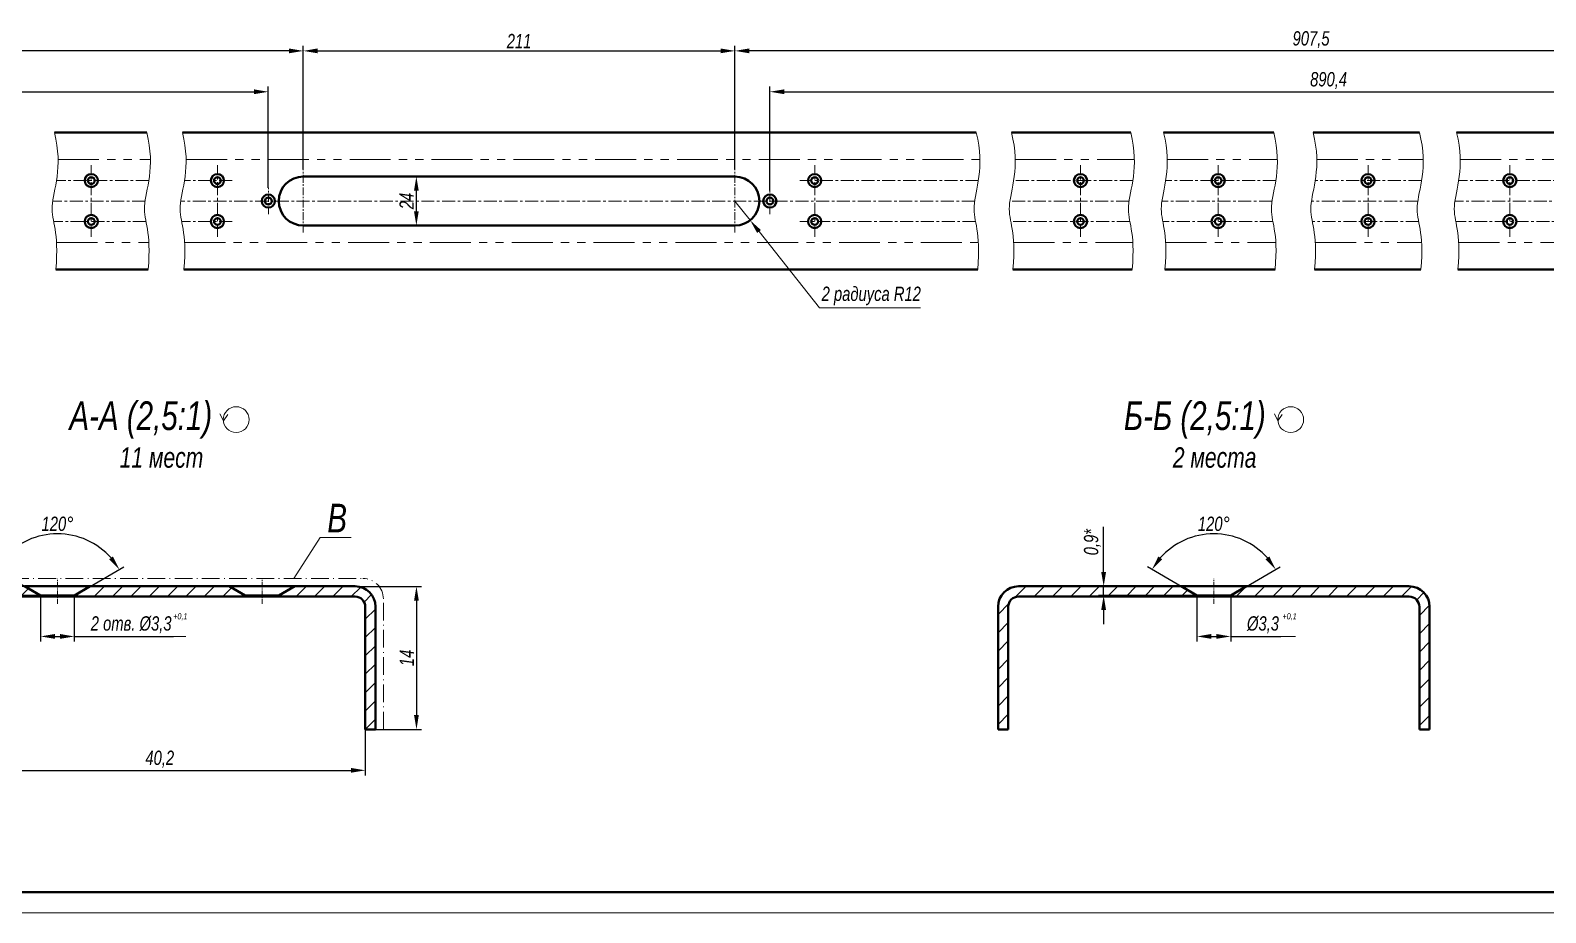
# Model space of a CAD drawing. Header units: millimetres. Extents: x 7312 to 17165, y -24193 to -22169.
# Drawn here: x 7502.2 to 7872.6, y -22588.7 to -22372.9 of the extents above; entities that cross this region are included whole.
import ezdxf

# ---------------------------------------------------------------- set-up
doc = ezdxf.new("R2010")
doc.units = ezdxf.units.MM
for name, pattern in [('LT_04', [20, 10, -2, 2, -2, 2, -2]), ('LT_08', [10.16, 6.35, -1.27, 1.27, -1.27]), ('LT_09', [0.37, 0.24, -0.06, 0.01, -0.06])]:
    doc.linetypes.add(name, pattern=pattern)
for name, color, linetype, lineweight in [('Layer_01', 3, 'Continuous', 13), ('Layer_02', 5, 'LT_04', 13), ('Layer_04', 6, 'Continuous', 13), ('Layer_05', 7, 'Continuous', 40), ('Layer_08', 1, 'Continuous', 15), ('Layer_09', 6, 'Continuous', 15), ('Layer_13', 1, 'Continuous', 13), ('Layer_15', 7, 'Continuous', 40), ('Layer_18', 7, 'Continuous', 18)]:
    doc.layers.add(name, color=color, linetype=linetype, lineweight=lineweight)
doc.styles.add('Style_01', font='ARIALNI.TTF', dxfattribs={"width": 0.9, "height": 3.5})
doc.dimstyles.new('DimStyle_05', dxfattribs={"dimtxt": 3.5, "dimasz": 3.5, "dimexe": 1.25, "dimexo": 0, "dimtad": 1, "dimlfac": 2, "dimtxsty": 'Style_01', "dimcen": 0, "dimazin": 3, "dimtfac": 1, "dimtmove": 0, "dimatfit": 3})
doc.dimstyles.new('DimStyle_13', dxfattribs={"dimtxt": 3.5, "dimasz": 3.5, "dimexe": 1, "dimexo": 0, "dimtad": 1, "dimdec": 0, "dimlfac": 0.5, "dimtxsty": 'Style_01', "dimcen": 0, "dimclrd": 256, "dimclre": 256, "dimclrt": 256, "dimazin": 3, "dimtfac": 1, "dimtdec": 0, "dimtmove": 0, "dimatfit": 3, "dimlwd": 13, "dimlwe": 13})

# ---------------------------------------------------------------- blocks, each defined once
blk = doc.blocks.new('Block_159')
at = {"layer": 'Layer_04'}
blk.add_line((4892.67, -28738.53), (5783.67, -28738.53), dxfattribs=at)
at = {"layer": 'Layer_05', "linetype": 'Continuous'}
blk.add_line((4912.67, -28733.53), (5593.55, -28733.53), dxfattribs=at)
blk = doc.blocks.new('*D921')
at = {"layer": 'Defpoints', "color": 0, "ltscale": 0.5, "transparency": 16777216}
for p in [(7514.77, -22497.13), (7500.77, -22508.93), (7516.82, -22508.93), (7504.67, -22511.18), (7512.92, -22511.18)]:
    blk.add_point(p, dxfattribs=at)
at = {"layer": 'Layer_08', "color": 0, "lineweight": -2, "ltscale": 0.5, "transparency": 16777216}
for p, q in [((7500.77, -22508.93), (7492.57, -22504.19)), ((7516.82, -22508.93), (7525.02, -22504.19))]:
    blk.add_line(p, q, dxfattribs=at)
blk.add_arc((7508.8, -22513.56), 17.48, 41.4908, 138.5092, dxfattribs=at)
at = {"layer": 'Layer_08', "color": 0, "ltscale": 0.5, "transparency": 16777216}
for points in [[(7496.17, -22502.32), (7495.23, -22501.63), (7493.66, -22504.82)], [(7522.36, -22501.63), (7521.42, -22502.32), (7523.93, -22504.82)]]:
    blk.add_solid(points, dxfattribs=at)
at = {"layer": 'Layer_08', "color": 0, "ltscale": 0.5, "transparency": 16777216, "insert": (7508.8, -22493.66), "char_height": 3.5, "attachment_point": 5, "style": 'Style_01'}
blk.add_mtext('120°', dxfattribs=at)
blk = doc.blocks.new('*D919')
at = {"layer": 'Defpoints', "color": 0, "ltscale": 0.5, "transparency": 16777216}
for p in [(7504.67, -22511.43), (7512.92, -22511.43), (7512.92, -22521.18)]:
    blk.add_point(p, dxfattribs=at)
at = {"layer": 'Layer_08', "color": 0, "lineweight": -2, "ltscale": 0.5, "transparency": 16777216}
for p, q in [((7504.67, -22511.43), (7504.67, -22522.43)), ((7512.92, -22511.43), (7512.92, -22522.43)), ((7508.17, -22521.18), (7509.42, -22521.18)), ((7512.92, -22521.18), (7537.2, -22521.18))]:
    blk.add_line(p, q, dxfattribs=at)
at = {"layer": 'Layer_08', "color": 0, "ltscale": 0.5, "transparency": 16777216}
for points in [[(7508.17, -22520.59), (7508.17, -22521.76), (7504.67, -22521.18)], [(7509.42, -22520.59), (7509.42, -22521.76), (7512.92, -22521.18)]]:
    blk.add_solid(points, dxfattribs=at)
at = {"layer": 'Layer_08', "color": 0, "ltscale": 0.5, "transparency": 16777216, "insert": (7526.81, -22518.33), "char_height": 3.5, "attachment_point": 5, "style": 'Style_01'}
blk.add_mtext('2 отв. %%C3,3', dxfattribs=at)
blk = doc.blocks.new('*D922')
at = {"layer": 'Defpoints', "color": 0, "ltscale": 0.5, "transparency": 16777216}
for p in [(7500.77, -22508.93), (7471.05, -22511.18), (7504.67, -22511.18)]:
    blk.add_point(p, dxfattribs=at)
at = {"layer": 'Layer_08', "color": 0, "lineweight": -2, "ltscale": 0.5, "transparency": 16777216}
for p, q in [((7471.05, -22505.43), (7471.05, -22501.93)), ((7500.77, -22508.93), (7469.8, -22508.93)), ((7471.05, -22508.93), (7471.05, -22511.18)), ((7504.67, -22511.18), (7469.8, -22511.18)), ((7471.05, -22514.68), (7471.05, -22525.76))]:
    blk.add_line(p, q, dxfattribs=at)
at = {"layer": 'Layer_08', "color": 0, "ltscale": 0.5, "transparency": 16777216}
for points in [[(7470.46, -22505.43), (7471.63, -22505.43), (7471.05, -22508.93)], [(7470.46, -22514.68), (7471.63, -22514.68), (7471.05, -22511.18)]]:
    blk.add_solid(points, dxfattribs=at)
at = {"layer": 'Layer_08', "color": 0, "ltscale": 0.5, "transparency": 16777216, "insert": (7468.31, -22521.97), "char_height": 3.5, "attachment_point": 5, "rotation": 90, "style": 'Style_01'}
blk.add_mtext('0,9*', dxfattribs=at)
blk = doc.blocks.new('*D923')
at = {"layer": 'Defpoints', "color": 0, "ltscale": 0.5, "transparency": 16777216}
for p in [(7580.61, -22508.93), (7584.05, -22543.93), (7596.55, -22543.93)]:
    blk.add_point(p, dxfattribs=at)
at = {"layer": 'Layer_08', "color": 0, "lineweight": -2, "ltscale": 0.5, "transparency": 16777216}
for p, q in [((7580.61, -22508.93), (7597.8, -22508.93)), ((7596.55, -22512.43), (7596.55, -22540.43)), ((7584.05, -22543.93), (7597.8, -22543.93))]:
    blk.add_line(p, q, dxfattribs=at)
at = {"layer": 'Layer_08', "color": 0, "ltscale": 0.5, "transparency": 16777216}
for points in [[(7595.96, -22512.43), (7597.13, -22512.43), (7596.55, -22508.93)], [(7595.96, -22540.43), (7597.13, -22540.43), (7596.55, -22543.93)]]:
    blk.add_solid(points, dxfattribs=at)
at = {"layer": 'Layer_08', "color": 0, "ltscale": 0.5, "transparency": 16777216, "insert": (7594.16, -22526.43), "char_height": 3.5, "attachment_point": 5, "rotation": 90, "style": 'Style_01'}
blk.add_mtext('14', dxfattribs=at)
blk = doc.blocks.new('*D924')
at = {"layer": 'Defpoints', "color": 0, "ltscale": 0.5, "transparency": 16777216}
for p in [(7584.05, -22541.99), (7483.55, -22543.93), (7584.05, -22553.93)]:
    blk.add_point(p, dxfattribs=at)
at = {"layer": 'Layer_08', "color": 0, "lineweight": -2, "ltscale": 0.5, "transparency": 16777216}
for p, q in [((7584.05, -22541.99), (7584.05, -22555.18)), ((7483.55, -22543.93), (7483.55, -22555.18)), ((7487.05, -22553.93), (7580.55, -22553.93))]:
    blk.add_line(p, q, dxfattribs=at)
at = {"layer": 'Layer_08', "color": 0, "ltscale": 0.5, "transparency": 16777216}
for points in [[(7487.05, -22553.34), (7487.05, -22554.51), (7483.55, -22553.93)], [(7580.55, -22553.34), (7580.55, -22554.51), (7584.05, -22553.93)]]:
    blk.add_solid(points, dxfattribs=at)
at = {"layer": 'Layer_08', "color": 0, "ltscale": 0.5, "transparency": 16777216, "insert": (7533.8, -22551.19), "char_height": 3.5, "attachment_point": 5, "style": 'Style_01'}
blk.add_mtext('40,2', dxfattribs=at)
blk = doc.blocks.new('*D925')
at = {"layer": 'Defpoints', "color": 0, "ltscale": 0.5, "transparency": 16777216}
for p in [(7797.44, -22497.13), (7783.44, -22508.93), (7799.48, -22508.93), (7787.33, -22511.18), (7795.58, -22511.18)]:
    blk.add_point(p, dxfattribs=at)
at = {"layer": 'Layer_08', "color": 0, "lineweight": -2, "ltscale": 0.5, "transparency": 16777216}
for p, q in [((7783.44, -22508.93), (7775.24, -22504.19)), ((7799.48, -22508.93), (7807.68, -22504.19))]:
    blk.add_line(p, q, dxfattribs=at)
blk.add_arc((7791.46, -22513.56), 17.48, 41.4908, 138.5092, dxfattribs=at)
at = {"layer": 'Layer_08', "color": 0, "ltscale": 0.5, "transparency": 16777216}
for points in [[(7778.84, -22502.32), (7777.89, -22501.63), (7776.32, -22504.82)], [(7805.03, -22501.63), (7804.08, -22502.32), (7806.6, -22504.82)]]:
    blk.add_solid(points, dxfattribs=at)
at = {"layer": 'Layer_08', "color": 0, "ltscale": 0.5, "transparency": 16777216, "insert": (7791.46, -22493.66), "char_height": 3.5, "attachment_point": 5, "style": 'Style_01'}
blk.add_mtext('120°', dxfattribs=at)
blk = doc.blocks.new('*D926')
at = {"layer": 'Defpoints', "color": 0, "ltscale": 0.5, "transparency": 16777216}
for p in [(7787.33, -22511.43), (7795.58, -22511.43), (7795.58, -22521.18)]:
    blk.add_point(p, dxfattribs=at)
at = {"layer": 'Layer_08', "color": 0, "lineweight": -2, "ltscale": 0.5, "transparency": 16777216}
for p, q in [((7787.33, -22511.43), (7787.33, -22522.43)), ((7795.58, -22511.43), (7795.58, -22522.43)), ((7790.83, -22521.18), (7792.08, -22521.18)), ((7795.58, -22521.18), (7807.86, -22521.18))]:
    blk.add_line(p, q, dxfattribs=at)
at = {"layer": 'Layer_08', "color": 0, "ltscale": 0.5, "transparency": 16777216}
for points in [[(7790.83, -22520.59), (7790.83, -22521.76), (7787.33, -22521.18)], [(7792.08, -22520.59), (7792.08, -22521.76), (7795.58, -22521.18)]]:
    blk.add_solid(points, dxfattribs=at)
at = {"layer": 'Layer_08', "color": 0, "ltscale": 0.5, "transparency": 16777216, "insert": (7803.47, -22518.33), "char_height": 3.5, "attachment_point": 5, "style": 'Style_01'}
blk.add_mtext('%%C3,3', dxfattribs=at)
blk = doc.blocks.new('*D927')
at = {"layer": 'Defpoints', "color": 0, "ltscale": 0.5, "transparency": 16777216}
for p in [(7783.44, -22508.93), (7764.53, -22511.18), (7787.33, -22511.18)]:
    blk.add_point(p, dxfattribs=at)
at = {"layer": 'Layer_08', "color": 0, "lineweight": -2, "ltscale": 0.5, "transparency": 16777216}
for p, q in [((7764.53, -22505.43), (7764.53, -22494.34)), ((7783.44, -22508.93), (7763.28, -22508.93)), ((7764.53, -22511.18), (7764.53, -22508.93)), ((7787.33, -22511.18), (7763.28, -22511.18)), ((7764.53, -22514.68), (7764.53, -22518.18))]:
    blk.add_line(p, q, dxfattribs=at)
at = {"layer": 'Layer_08', "color": 0, "ltscale": 0.5, "transparency": 16777216}
for points in [[(7763.94, -22505.43), (7765.11, -22505.43), (7764.53, -22508.93)], [(7763.94, -22514.68), (7765.11, -22514.68), (7764.53, -22511.18)]]:
    blk.add_solid(points, dxfattribs=at)
at = {"layer": 'Layer_08', "color": 0, "ltscale": 0.5, "transparency": 16777216, "insert": (7761.79, -22498.13), "char_height": 3.5, "attachment_point": 5, "rotation": 90, "style": 'Style_01'}
blk.add_mtext('0,9*', dxfattribs=at)
blk = doc.blocks.new('*D964')
at = {"layer": 'Defpoints', "color": 0, "ltscale": 0.5, "transparency": 16777216}
for p in [(7956.07, -22387.97), (7956.07, -22405.14), (7682.94, -22412.12)]:
    blk.add_point(p, dxfattribs=at)
at = {"layer": 'Layer_08', "color": 0, "lineweight": -2, "ltscale": 0.5, "transparency": 16777216}
for p, q in [((7682.94, -22412.12), (7682.94, -22386.72)), ((7686.44, -22387.97), (7952.57, -22387.97)), ((7956.07, -22405.14), (7956.07, -22386.72))]:
    blk.add_line(p, q, dxfattribs=at)
at = {"layer": 'Layer_08', "color": 0, "ltscale": 0.5, "transparency": 16777216}
for points in [[(7686.44, -22387.38), (7686.44, -22388.55), (7682.94, -22387.97)], [(7952.57, -22387.38), (7952.57, -22388.55), (7956.07, -22387.97)]]:
    blk.add_solid(points, dxfattribs=at)
at = {"layer": 'Layer_08', "color": 0, "ltscale": 0.5, "transparency": 16777216, "insert": (7819.51, -22385.23), "char_height": 3.5, "attachment_point": 5, "style": 'Style_01'}
blk.add_mtext('890,4', dxfattribs=at)
blk = doc.blocks.new('*D965')
at = {"layer": 'Defpoints', "color": 0, "ltscale": 0.5, "transparency": 16777216}
for p in [(7674.39, -22377.97), (7956.07, -22405.14), (7674.39, -22406.98)]:
    blk.add_point(p, dxfattribs=at)
at = {"layer": 'Layer_08', "color": 0, "lineweight": -2, "ltscale": 0.5, "transparency": 16777216}
for p, q in [((7674.39, -22406.98), (7674.39, -22376.72)), ((7956.07, -22405.14), (7956.07, -22376.72)), ((7952.57, -22377.97), (7677.89, -22377.97))]:
    blk.add_line(p, q, dxfattribs=at)
at = {"layer": 'Layer_08', "color": 0, "ltscale": 0.5, "transparency": 16777216}
for points in [[(7677.89, -22377.38), (7677.89, -22378.55), (7674.39, -22377.97)], [(7952.57, -22377.38), (7952.57, -22378.55), (7956.07, -22377.97)]]:
    blk.add_solid(points, dxfattribs=at)
at = {"layer": 'Layer_08', "color": 0, "ltscale": 0.5, "transparency": 16777216, "insert": (7815.23, -22375.23), "char_height": 3.5, "attachment_point": 5, "style": 'Style_01'}
blk.add_mtext('907,5', dxfattribs=at)
blk = doc.blocks.new('*D966')
at = {"layer": 'Defpoints', "color": 0, "ltscale": 0.5, "transparency": 16777216}
for p in [(7674.39, -22377.97), (7568.89, -22406.98), (7674.39, -22406.98)]:
    blk.add_point(p, dxfattribs=at)
at = {"layer": 'Layer_08', "color": 0, "lineweight": -2, "ltscale": 0.5, "transparency": 16777216}
for p, q in [((7568.89, -22406.98), (7568.89, -22376.72)), ((7674.39, -22406.98), (7674.39, -22376.72)), ((7572.39, -22377.97), (7670.89, -22377.97))]:
    blk.add_line(p, q, dxfattribs=at)
at = {"layer": 'Layer_08', "color": 0, "ltscale": 0.5, "transparency": 16777216}
for points in [[(7572.39, -22377.38), (7572.39, -22378.55), (7568.89, -22377.97)], [(7670.89, -22377.38), (7670.89, -22378.55), (7674.39, -22377.97)]]:
    blk.add_solid(points, dxfattribs=at)
at = {"layer": 'Layer_08', "color": 0, "ltscale": 0.5, "transparency": 16777216, "insert": (7621.64, -22375.58), "char_height": 3.5, "attachment_point": 5, "style": 'Style_01'}
blk.add_mtext('211', dxfattribs=at)
blk = doc.blocks.new('*D967')
at = {"layer": 'Defpoints', "color": 0, "ltscale": 0.5, "transparency": 16777216}
for p in [(7594, -22408.69), (7596.53, -22408.69), (7593.32, -22420.69)]:
    blk.add_point(p, dxfattribs=at)
at = {"layer": 'Layer_08', "color": 0, "lineweight": -2, "ltscale": 0.5, "transparency": 16777216}
for p, q in [((7594, -22408.69), (7597.78, -22408.69)), ((7596.53, -22417.19), (7596.53, -22412.19)), ((7593.32, -22420.69), (7597.78, -22420.69))]:
    blk.add_line(p, q, dxfattribs=at)
at = {"layer": 'Layer_08', "color": 0, "ltscale": 0.5, "transparency": 16777216}
for points in [[(7595.95, -22412.19), (7597.11, -22412.19), (7596.53, -22408.69)], [(7595.95, -22417.19), (7597.11, -22417.19), (7596.53, -22420.69)]]:
    blk.add_solid(points, dxfattribs=at)
at = {"layer": 'Layer_08', "color": 0, "ltscale": 0.5, "transparency": 16777216, "insert": (7594.15, -22414.69), "char_height": 3.5, "attachment_point": 5, "rotation": 90, "style": 'Style_01'}
blk.add_mtext('24', dxfattribs=at)
blk = doc.blocks.new('*D968')
at = {"layer": 'Defpoints', "color": 0, "ltscale": 0.5, "transparency": 16777216}
for p in [(7560.34, -22387.97), (7366.13, -22398.47), (7560.34, -22411.48)]:
    blk.add_point(p, dxfattribs=at)
at = {"layer": 'Layer_08', "color": 0, "lineweight": -2, "ltscale": 0.5, "transparency": 16777216}
for p, q in [((7366.13, -22398.47), (7366.13, -22386.72)), ((7369.63, -22387.97), (7556.84, -22387.97)), ((7560.34, -22411.48), (7560.34, -22386.72))]:
    blk.add_line(p, q, dxfattribs=at)
at = {"layer": 'Layer_08', "color": 0, "ltscale": 0.5, "transparency": 16777216}
for points in [[(7369.63, -22387.38), (7369.63, -22388.55), (7366.13, -22387.97)], [(7556.84, -22387.38), (7556.84, -22388.55), (7560.34, -22387.97)]]:
    blk.add_solid(points, dxfattribs=at)
at = {"layer": 'Layer_08', "color": 0, "ltscale": 0.5, "transparency": 16777216, "insert": (7463.24, -22385.23), "char_height": 3.5, "attachment_point": 5, "style": 'Style_01'}
blk.add_mtext('722,4', dxfattribs=at)
blk = doc.blocks.new('*D969')
at = {"layer": 'Defpoints', "color": 0, "ltscale": 0.5, "transparency": 16777216}
for p in [(7366.13, -22377.97), (7366.13, -22405.14), (7568.89, -22406.98)]:
    blk.add_point(p, dxfattribs=at)
at = {"layer": 'Layer_08', "color": 0, "lineweight": -2, "ltscale": 0.5, "transparency": 16777216}
for p, q in [((7366.13, -22405.14), (7366.13, -22376.72)), ((7568.89, -22406.98), (7568.89, -22376.72)), ((7565.39, -22377.97), (7369.63, -22377.97))]:
    blk.add_line(p, q, dxfattribs=at)
at = {"layer": 'Layer_08', "color": 0, "ltscale": 0.5, "transparency": 16777216}
for points in [[(7369.63, -22377.38), (7369.63, -22378.55), (7366.13, -22377.97)], [(7565.39, -22377.38), (7565.39, -22378.55), (7568.89, -22377.97)]]:
    blk.add_solid(points, dxfattribs=at)
at = {"layer": 'Layer_08', "color": 0, "ltscale": 0.5, "transparency": 16777216, "insert": (7467.51, -22375.23), "char_height": 3.5, "attachment_point": 5, "style": 'Style_01'}
blk.add_mtext('739,5*', dxfattribs=at)
blk = doc.blocks.new('*D963')
at = {"layer": 'Defpoints', "color": 0, "ltscale": 0.5, "transparency": 16777216}
for p in [(7674.39, -22414.69), (7678.11, -22419.4)]:
    blk.add_point(p, dxfattribs=at)
at = {"layer": 'Layer_08', "linetype": 'Continuous', "lineweight": 13, "ltscale": 0.5, "transparency": 16777216}
for p, q in [((7674.39, -22414.69), (7678.11, -22419.4)), ((7695.06, -22440.83), (7680.29, -22422.14)), ((7719.76, -22440.83), (7695.06, -22440.83))]:
    blk.add_line(p, q, dxfattribs=at)
at = {"layer": 'Layer_08', "ltscale": 0.5, "transparency": 16777216}
blk.add_solid([(7680.74, -22421.78), (7679.83, -22422.5), (7678.11, -22419.4)], dxfattribs=at)
at = {"layer": 'Layer_08', "ltscale": 0.5, "transparency": 16777216, "insert": (7707.72, -22437.91), "char_height": 3.5, "attachment_point": 5, "style": 'Style_01'}
blk.add_mtext('2 радиуса R12', dxfattribs=at)

msp = doc.modelspace()

# ---------------------------------------------------------------- hatches: boundary and pattern name
at = {"layer": 'Layer_18', "ltscale": 0.5}
h = msp.add_hatch(dxfattribs=at)
h.set_pattern_fill('ANSI31', color=256)
h.set_pattern_definition([(45, (19.8038, -24.302), (-2.24506403, 2.24506403), [])])
h.paths.add_polyline_path([(7481.0456, -22543.9252), (7483.5456, -22543.9252), (7483.5456, -22513.9252, -0.41421356), (7486.0456, -22511.4252), (7486.0456, -22511.4252), (7504.6706, -22511.4252), (7504.6706, -22511.1752), (7500.7735, -22508.9252), (7486.0456, -22508.9252, 0.41421356), (7481.0456, -22513.9252)])
h.paths.add_polyline_path([(7554.6706, -22511.4252), (7554.6706, -22511.1752), (7550.7735, -22508.9252), (7516.8177, -22508.9252), (7512.9206, -22511.1752), (7512.9206, -22511.4252)])
h.paths.add_polyline_path([(7581.5456, -22508.9252), (7566.8177, -22508.9252), (7562.9206, -22511.1752), (7562.9206, -22511.4252), (7581.5456, -22511.4252, -0.41415164), (7584.0456, -22513.9247), (7584.0456, -22543.9252), (7586.5456, -22543.9252), (7586.5456, -22513.9245, 0.4141707)])
h = msp.add_hatch(dxfattribs=at)
h.set_pattern_fill('ANSI31', color=256)
edge = h.paths.add_edge_path()
edge.add_line((7738.7074, -22543.9252), (7738.7074, -22513.9252))
edge.add_arc((7743.7074, -22513.9252), 5, 90, 180)
edge.add_line((7743.7074, -22508.9252), (7783.4353, -22508.9252))
edge.add_line((7783.4353, -22508.9252), (7787.3324, -22511.1752))
edge.add_line((7787.3324, -22511.1752), (7787.3324, -22511.4252))
edge.add_line((7743.7074, -22511.4252), (7787.3324, -22511.4252))
edge.add_arc((7743.7074, -22513.9252), 2.5, 90, 180)
edge.add_line((7741.2074, -22543.9252), (7741.2074, -22513.9252))
edge.add_line((7741.2074, -22543.9252), (7738.7074, -22543.9252))
h = msp.add_hatch(dxfattribs=at)
h.set_pattern_fill('ANSI31', color=256)
edge = h.paths.add_edge_path()
edge.add_line((7795.5824, -22511.4252), (7839.2074, -22511.4252))
edge.add_arc((7839.2074, -22513.9252), 2.5, 0, 90)
edge.add_line((7841.7074, -22513.9252), (7841.7074, -22543.9252))
edge.add_line((7844.2074, -22543.9252), (7841.7074, -22543.9252))
edge.add_line((7844.2074, -22513.9252), (7844.2074, -22543.9252))
edge.add_arc((7839.2074, -22513.9252), 5, 0, 90)
edge.add_line((7799.4796, -22508.9252), (7839.2074, -22508.9252))
edge.add_line((7795.5824, -22511.1752), (7799.4796, -22508.9252))
edge.add_line((7795.5824, -22511.4252), (7795.5824, -22511.1752))

# ---------------------------------------------------------------- linework, layer by layer
at = {"layer": 'Layer_02'}
for p, q in [((7508.9492, -22404.5553), (7531.518, -22404.5553)), ((7540.2405, -22404.5553), (7734.2987, -22404.5553)), ((7742.9114, -22404.5553), (7772.0428, -22404.5553)), ((7780.0698, -22404.5553), (7806.9972, -22404.5553)), ((7816.6336, -22404.5553), (7842.6325, -22404.5553)), ((7851.6897, -22404.5553), (7955.5672, -22404.5553)), ((7508.5662, -22424.8334), (7531.135, -22424.8334)), ((7539.8575, -22424.8334), (7733.9157, -22424.8334)), ((7742.5285, -22424.8334), (7771.6598, -22424.8334)), ((7779.6869, -22424.8334), (7806.6142, -22424.8334)), ((7816.2506, -22424.8334), (7842.2496, -22424.8334)), ((7851.3067, -22424.8334), (7955.5672, -22424.8334))]:
    msp.add_line(p, q, dxfattribs=at)
at = {"layer": 'Layer_08', "ltscale": 0.5}
for p, q in [((7537.2023, -22521.1752), (7540.1647, -22521.1752)), ((7807.8551, -22521.1752), (7811.4618, -22521.1752))]:
    msp.add_line(p, q, dxfattribs=at)
at = {"layer": 'Layer_09', "linetype": 'LT_08', "ltscale": 0.5}
for p, q in [((7517.0647, -22423.4232), (7517.0647, -22405.9239)), ((7547.8938, -22423.4232), (7547.8938, -22405.9239)), ((7693.8938, -22423.4232), (7693.8938, -22405.9239)), ((7758.8752, -22423.4232), (7758.8752, -22405.9239)), ((7792.5117, -22423.4232), (7792.5117, -22405.9239)), ((7829.1504, -22423.4232), (7829.1504, -22405.9239)), ((7863.8172, -22423.4232), (7863.8172, -22405.9239)), ((7531.1282, -22409.6943), (7508.5594, -22409.6943)), ((7551.4661, -22409.6943), (7539.8507, -22409.6943)), ((7733.9089, -22409.6943), (7690.2613, -22409.6943)), ((7771.6531, -22409.6943), (7742.5217, -22409.6943)), ((7806.6074, -22409.6943), (7779.6801, -22409.6943)), ((7842.2428, -22409.6943), (7816.2438, -22409.6943)), ((7955.0764, -22409.6943), (7851.3, -22409.6943)), ((7530.2175, -22414.6943), (7507.6487, -22414.6943)), ((7732.9982, -22414.6943), (7538.94, -22414.6943)), ((7770.7423, -22414.6943), (7741.611, -22414.6943)), ((7805.6967, -22414.6943), (7778.7693, -22414.6943)), ((7841.3321, -22414.6943), (7815.3331, -22414.6943)), ((7959.1835, -22414.6943), (7850.3892, -22414.6943)), ((7530.4261, -22419.6943), (7507.8573, -22419.6943)), ((7551.4661, -22419.6943), (7539.1486, -22419.6943)), ((7733.2068, -22419.6943), (7690.2613, -22419.6943)), ((7770.9509, -22419.6943), (7741.8196, -22419.6943)), ((7805.9053, -22419.6943), (7778.978, -22419.6943)), ((7841.5407, -22419.6943), (7815.5417, -22419.6943)), ((7954.7572, -22419.6943), (7850.5978, -22419.6943))]:
    msp.add_line(p, q, dxfattribs=at)
at = {"layer": 'Layer_09', "linetype": 'LT_08', "ltscale": 0.3}
for p, q in [((7568.8938, -22422.3984), (7568.8938, -22406.9813)), ((7674.3938, -22422.3984), (7674.3938, -22406.9813)), ((7560.3438, -22417.9136), (7560.3438, -22411.4751)), ((7682.9438, -22417.9136), (7682.9438, -22411.4751))]:
    msp.add_line(p, q, dxfattribs=at)
at = {"layer": 'Layer_09'}
for p, q in [((7549.3433, -22468.4408), (7548.5004, -22466.7373)), ((7549.3433, -22468.4408), (7550.4121, -22466.8691)), ((7807.1052, -22468.4408), (7806.2622, -22466.7373)), ((7807.1052, -22468.4408), (7808.1739, -22466.8691))]:
    msp.add_line(p, q, dxfattribs=at)
at = {"layer": 'Layer_09', "ltscale": 0.5}
msp.add_line((7573.0371, -22497.0001), (7573.3371, -22497.0001), dxfattribs=at)
at = {"layer": 'Layer_09', "linetype": 'LT_09', "ltscale": 18.018019}
for p, q in [((7484.1204, -22507.0001), (7583.4708, -22507.0001)), ((7588.4708, -22543.9252), (7588.4708, -22512.0001))]:
    msp.add_line(p, q, dxfattribs=at)
at = {"layer": 'Layer_09', "linetype": 'LT_08', "ltscale": 0.2}
for p, q in [((7508.7956, -22513.2399), (7508.7956, -22507.0692)), ((7558.7956, -22513.2399), (7558.7956, -22507.0692)), ((7791.4574, -22513.2399), (7791.4574, -22507.0692))]:
    msp.add_line(p, q, dxfattribs=at)
at = {"layer": 'Layer_09', "ltscale": 0.5}
for points in [[(7566.5415, -22507.0001), (7573.0371, -22497.0001)], [(7573.3371, -22497.0001), (7580.6134, -22497.0001)]]:
    msp.add_lwpolyline(points, dxfattribs=at)
at = {"layer": 'Layer_09'}
for centre in [(7552.4879, -22468.1491), (7810.2498, -22468.1491)]:
    msp.add_circle(centre, 3.1589, dxfattribs=at)
at = {"layer": 'Layer_09', "linetype": 'LT_09', "ltscale": 18.018019}
msp.add_arc((7583.4708, -22512.0001), 5, 0, 90, dxfattribs=at)
at = {"layer": 'Layer_09', "ltscale": 0.5}
for points in [[(7508.0422, -22397.9662), (7510.262, -22406.5368), (7505.2421, -22417.6132), (7509.2969, -22421.9713), (7508.3889, -22431.4224)], [(7530.611, -22397.9662), (7532.8309, -22406.5368), (7527.8109, -22417.6132), (7531.8658, -22421.9713), (7530.9577, -22431.4224)], [(7539.3335, -22397.9662), (7541.5533, -22406.5368), (7536.5334, -22417.6132), (7540.5883, -22421.9713), (7539.6802, -22431.4224)], [(7733.3917, -22397.9662), (7735.6115, -22406.5368), (7730.5916, -22417.6132), (7734.6465, -22421.9713), (7733.7384, -22431.4224)], [(7742.0044, -22397.9662), (7744.2243, -22406.5368), (7739.2043, -22417.6132), (7743.2592, -22421.9713), (7742.3511, -22431.4224)], [(7771.1358, -22397.9662), (7773.3557, -22406.5368), (7768.3357, -22417.6132), (7772.3906, -22421.9713), (7771.4825, -22431.4224)], [(7779.1628, -22397.9662), (7781.3827, -22406.5368), (7776.3627, -22417.6132), (7780.4176, -22421.9713), (7779.5095, -22431.4224)], [(7806.0901, -22397.9662), (7808.31, -22406.5368), (7803.29, -22417.6132), (7807.3449, -22421.9713), (7806.4369, -22431.4224)], [(7815.7265, -22397.9662), (7817.9464, -22406.5368), (7812.9264, -22417.6132), (7816.9813, -22421.9713), (7816.0733, -22431.4224)], [(7841.7255, -22397.9662), (7843.9454, -22406.5368), (7838.9254, -22417.6132), (7842.9803, -22421.9713), (7842.0722, -22431.4224)], [(7850.7827, -22397.9662), (7853.0026, -22406.5368), (7847.9826, -22417.6132), (7852.0375, -22421.9713), (7851.1294, -22431.4224)]]:
    msp.add_open_spline(points, degree=3, dxfattribs=at)
at = {"layer": 'Layer_15', "linetype": 'Continuous'}
for p, q in [((7508.0422, -22397.9662), (7530.611, -22397.9662)), ((7539.3335, -22397.9662), (7733.3917, -22397.9662)), ((7742.0044, -22397.9662), (7771.1358, -22397.9662)), ((7779.1628, -22397.9662), (7806.0901, -22397.9662)), ((7815.7265, -22397.9662), (7841.7255, -22397.9662)), ((7850.7827, -22397.9662), (7949.0672, -22397.9662)), ((7674.3938, -22408.6943), (7568.8938, -22408.6943)), ((7568.8938, -22420.6943), (7674.3938, -22420.6943)), ((7508.3889, -22431.4224), (7530.9577, -22431.4224)), ((7539.6802, -22431.4224), (7733.7384, -22431.4224)), ((7742.3511, -22431.4224), (7771.4825, -22431.4224)), ((7779.5095, -22431.4224), (7806.4369, -22431.4224)), ((7816.0733, -22431.4224), (7842.0722, -22431.4224)), ((7851.1294, -22431.4224), (7949.0672, -22431.4224)), ((7500.7735, -22508.9252), (7504.6706, -22511.1752)), ((7500.7735, -22508.9252), (7516.8177, -22508.9252)), ((7512.9206, -22511.1752), (7516.8177, -22508.9252)), ((7516.8177, -22508.9252), (7550.7735, -22508.9252)), ((7550.7735, -22508.9252), (7554.6706, -22511.1752)), ((7550.7735, -22508.9252), (7566.8177, -22508.9252)), ((7562.9206, -22511.1752), (7566.8177, -22508.9252)), ((7566.8177, -22508.9252), (7581.5456, -22508.9252)), ((7743.7074, -22508.9252), (7783.4353, -22508.9252)), ((7783.4353, -22508.9252), (7787.3324, -22511.1752)), ((7783.4353, -22508.9252), (7799.4796, -22508.9252)), ((7795.5824, -22511.1752), (7799.4796, -22508.9252)), ((7799.4796, -22508.9252), (7839.2074, -22508.9252)), ((7486.0456, -22511.4252), (7504.6706, -22511.4252)), ((7512.9206, -22511.1752), (7504.6706, -22511.1752)), ((7504.6706, -22511.1752), (7504.6706, -22511.4252)), ((7512.9206, -22511.4252), (7504.6706, -22511.4252)), ((7512.9206, -22511.4252), (7512.9206, -22511.1752)), ((7512.9206, -22511.4252), (7554.6706, -22511.4252)), ((7554.6706, -22511.1752), (7554.6706, -22511.4252)), ((7562.9206, -22511.1752), (7554.6706, -22511.1752)), ((7562.9206, -22511.4252), (7554.6706, -22511.4252)), ((7562.9206, -22511.4252), (7562.9206, -22511.1752)), ((7562.9206, -22511.4252), (7581.5456, -22511.4252)), ((7584.0456, -22513.9252), (7584.0456, -22543.9252)), ((7586.5456, -22513.9252), (7586.5456, -22543.9252)), ((7738.7074, -22543.9252), (7738.7074, -22513.9252)), ((7741.2074, -22543.9252), (7741.2074, -22513.9252)), ((7743.7074, -22511.4252), (7787.3324, -22511.4252)), ((7787.3324, -22511.1752), (7787.3324, -22511.4252)), ((7795.5824, -22511.1752), (7787.3324, -22511.1752)), ((7795.5824, -22511.4252), (7787.3324, -22511.4252)), ((7795.5824, -22511.4252), (7795.5824, -22511.1752)), ((7795.5824, -22511.4252), (7839.2074, -22511.4252)), ((7841.7074, -22513.9252), (7841.7074, -22543.9252)), ((7844.2074, -22513.9252), (7844.2074, -22543.9252)), ((7586.5456, -22543.9252), (7584.0456, -22543.9252)), ((7741.2074, -22543.9252), (7738.7074, -22543.9252)), ((7844.2074, -22543.9252), (7841.7074, -22543.9252))]:
    msp.add_line(p, q, dxfattribs=at)
for centre, radius in [((7517.0647, -22409.6943), 1.6044), ((7517.0647, -22409.6943), 0.825), ((7547.8938, -22409.6943), 1.6044), ((7547.8938, -22409.6943), 0.825), ((7693.8938, -22409.6943), 1.6044), ((7693.8938, -22409.6943), 0.825), ((7758.8752, -22409.6943), 1.6044), ((7758.8752, -22409.6943), 0.825), ((7792.5117, -22409.6943), 1.6044), ((7792.5117, -22409.6943), 0.825), ((7829.1504, -22409.6943), 1.6044), ((7829.1504, -22409.6943), 0.825), ((7863.8172, -22409.6943), 1.6044), ((7863.8172, -22409.6943), 0.825), ((7560.3438, -22414.6943), 1.6044), ((7560.3438, -22414.6943), 0.825), ((7682.9438, -22414.6943), 1.6044), ((7682.9438, -22414.6943), 0.825), ((7517.0647, -22419.6943), 1.6044), ((7517.0647, -22419.6943), 0.825), ((7547.8938, -22419.6943), 1.6044), ((7547.8938, -22419.6943), 0.825), ((7693.8938, -22419.6943), 1.6044), ((7693.8938, -22419.6943), 0.825), ((7758.8752, -22419.6943), 1.6044), ((7758.8752, -22419.6943), 0.825), ((7792.5117, -22419.6943), 1.6044), ((7792.5117, -22419.6943), 0.825), ((7829.1504, -22419.6943), 1.6044), ((7829.1504, -22419.6943), 0.825), ((7863.8172, -22419.6943), 1.6044), ((7863.8172, -22419.6943), 0.825)]:
    msp.add_circle(centre, radius, dxfattribs=at)
for centre, radius, start, end in [((7568.8938, -22414.6943), 6, 90, 270), ((7674.3938, -22414.6943), 6, 270, 90), ((7581.5456, -22513.9252), 5, 0, 90), ((7743.7074, -22513.9252), 5, 90, 180), ((7839.2074, -22513.9252), 5, 0, 90), ((7581.5456, -22513.9252), 2.5, 0, 90), ((7743.7074, -22513.9252), 2.5, 90, 180), ((7839.2074, -22513.9252), 2.5, 0, 90)]:
    msp.add_arc(centre, radius, start, end, dxfattribs=at)

# ---------------------------------------------------------------- block references
at = {"layer": 'Layer_13'}
msp.add_blockref('Block_159', (2418.8785, 6149.7829), dxfattribs=at)

# ---------------------------------------------------------------- texts
at = {"layer": 'Layer_01', "style": 'Style_01', "width": 0.9}
msp.add_text('В', height=7, dxfattribs=at).set_placement((7574.7559, -22495.7399))
at = {"layer": 'Layer_01', "attachment_point": 1, "style": 'Style_01'}
for s, insert, char_height in [('А-А (2,5:1)', (7511.721, -22463.6898), 7), ('Б-Б (2,5:1)', (7769.4828, -22463.6898), 7), ('11 мест', (7524.0006, -22474.9143), 5), ('2 места', (7781.4383, -22474.9143), 5)]:
    msp.add_mtext(s, dxfattribs=dict(at, insert=insert, char_height=char_height))
at = {"layer": 'Layer_13', "style": 'Style_01', "width": 0.9}
for p in [(7537.0813, -22516.9931), (7808.2285, -22516.9931)]:
    msp.add_text('+0,1', height=1.5, dxfattribs=at).set_placement(p)

# ---------------------------------------------------------------- dimensions: what is measured, and where the dimension line sits
at = {"layer": 'Layer_08', "ltscale": 0.5}
for base, p1, p2, text, picture, middle in [((7366.1289, -22377.9662), (7568.8938, -22406.9813), (7366.1289, -22405.1443), '739,5*', '*D969', (7467.5114, -22377.9662)), ((7674.3938, -22377.9662), (7956.0672, -22405.1443), (7674.3938, -22406.9813), '907,5', '*D965', (7815.2305, -22377.9662)), ((7560.3438, -22387.9662), (7366.1289, -22398.4682), (7560.3438, -22411.4751), '722,4', '*D968', (7463.2364, -22387.9662)), ((7956.0672, -22387.9662), (7682.9438, -22412.1246), (7956.0672, -22405.1443), '890,4', '*D964', (7819.5055, -22387.9662)), ((7512.9206, -22521.1752), (7504.6706, -22511.4252), (7512.9206, -22511.4252), '2 отв. %%C3,3', '*D919', (7526.8114, -22521.1752)), ((7795.5824, -22521.1752), (7787.3324, -22511.4252), (7795.5824, -22511.4252), '%%C3,3', '*D926', (7803.4688, -22521.1752))]:
    dim = msp.add_linear_dim(base=base, p1=p1, p2=p2, text=text, dimstyle='DimStyle_05', dxfattribs=at)
    dim.commit()
    dim.dimension.update_dxf_attribs({"geometry": picture, "text_midpoint": middle, "dimtype": 160})
dim = msp.add_linear_dim(base=(7674.3938, -22377.9662), p1=(7568.8938, -22406.9813), p2=(7674.3938, -22406.9813), dimstyle='DimStyle_05', dxfattribs=at)
dim.commit()
dim.dimension.update_dxf_attribs({"geometry": '*D966', "text_midpoint": (7621.6438, -22375.5841)})
dim = msp.add_linear_dim(base=(7596.5309, -22408.6943), p1=(7593.3172, -22420.6943), p2=(7594.0035, -22408.6943), angle=90, dimstyle='DimStyle_05', dxfattribs=at)
dim.commit()
dim.dimension.update_dxf_attribs({"geometry": '*D967', "text_midpoint": (7594.1487, -22414.6943)})
dim = msp.add_radius_dim(center=(7674.3938, -22414.6898), mpoint=(7678.1148, -22419.3966), text='2 радиуса R12', dimstyle='DimStyle_13', dxfattribs=at)
dim.commit()
dim.dimension.update_dxf_attribs({"geometry": '*D963', "text_midpoint": (7707.7197, -22440.8297), "dimtype": 164})
for base, line1, line2, picture, middle in [((7514.7744, -22497.13), ((7512.9206, -22511.1752), (7516.8177, -22508.9252)), ((7500.7735, -22508.9252), (7504.6706, -22511.1752)), '*D921', (7508.7956, -22493.6638)), ((7797.4363, -22497.13), ((7795.5824, -22511.1752), (7799.4796, -22508.9252)), ((7783.4353, -22508.9252), (7787.3324, -22511.1752)), '*D925', (7791.4574, -22493.6638))]:
    dim = msp.add_angular_dim_2l(base=base, line1=line1, line2=line2, dimstyle='DimStyle_05', dxfattribs=at)
    dim.commit()
    dim.dimension.update_dxf_attribs({"geometry": picture, "text_midpoint": middle})
dim = msp.add_linear_dim(base=(7764.5251, -22511.1752), p1=(7783.4353, -22508.9252), p2=(7787.3324, -22511.1752), angle=90, text='0,9*', dimstyle='DimStyle_05', dxfattribs=at)
dim.commit()
dim.dimension.update_dxf_attribs({"geometry": '*D927', "text_midpoint": (7764.5251, -22498.1309), "dimtype": 160})
for base, p1, p2, text, picture, middle in [((7471.0456, -22511.1752), (7500.7735, -22508.9252), (7504.6706, -22511.1752), '0,9*', '*D922', (7468.3101, -22521.9696)), ((7596.5456, -22543.9252), (7580.6071, -22508.9252), (7584.0456, -22543.9252), '14', '*D923', (7594.1634, -22526.4252))]:
    dim = msp.add_linear_dim(base=base, p1=p1, p2=p2, angle=90, text=text, dimstyle='DimStyle_05', dxfattribs=at)
    dim.commit()
    dim.dimension.update_dxf_attribs({"geometry": picture, "text_midpoint": middle})
dim = msp.add_linear_dim(base=(7584.0456, -22553.9252), p1=(7483.5456, -22543.9252), p2=(7584.0456, -22541.9906), text='40,2', dimstyle='DimStyle_05', dxfattribs=at)
dim.commit()
dim.dimension.update_dxf_attribs({"geometry": '*D924', "text_midpoint": (7533.7956, -22551.1897)})

doc.saveas('drawing.dxf')
